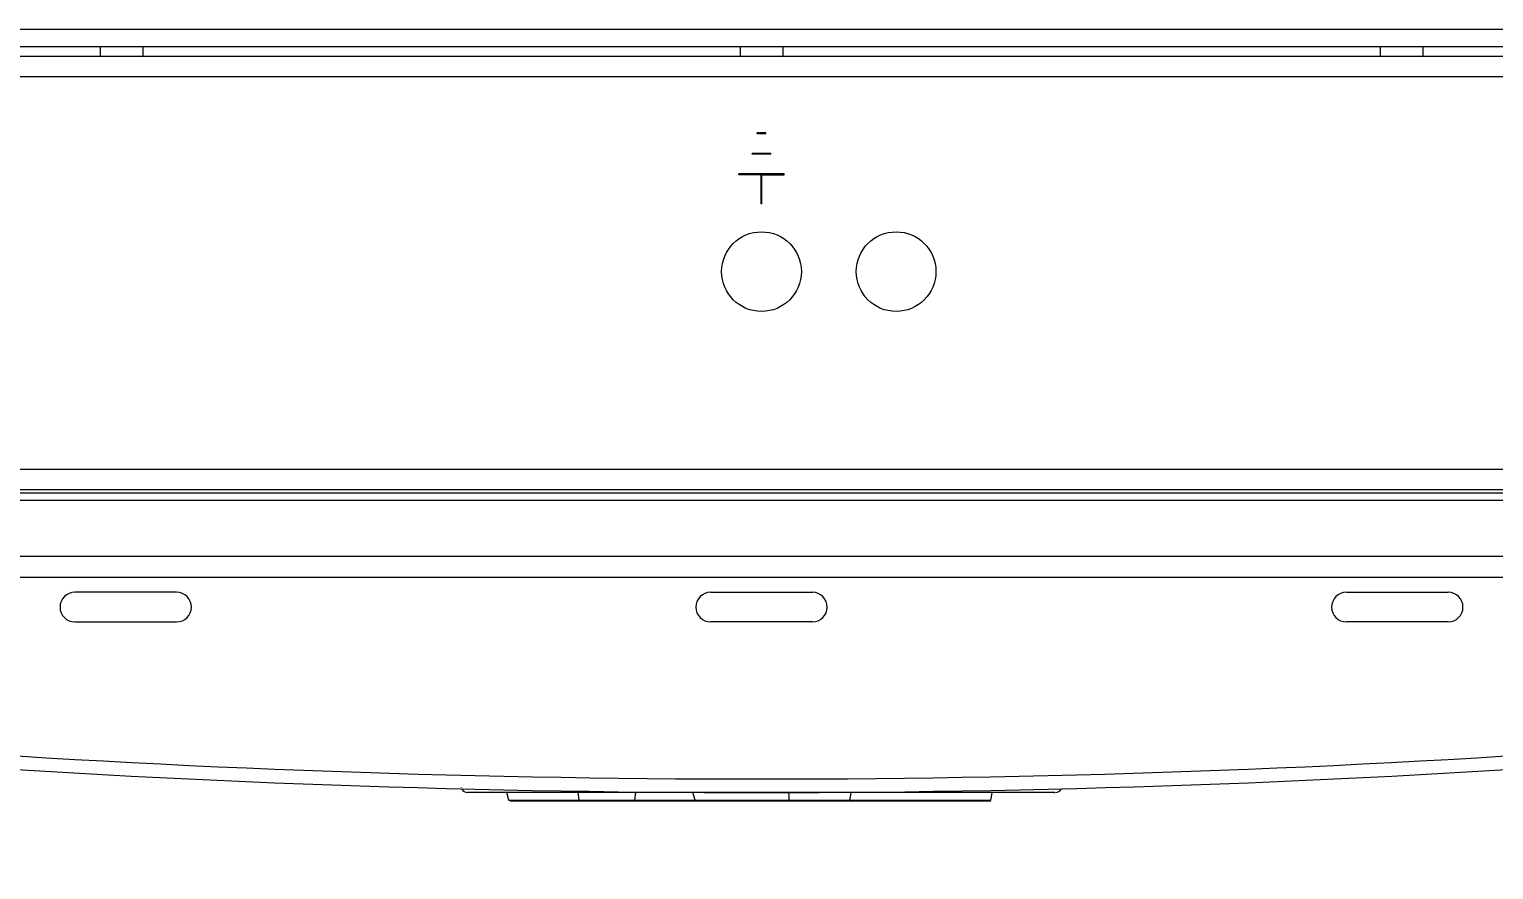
# Model space of a CAD drawing. Header units: inches. Extents: x 40138 to 76695, y -14500 to -5279.
# Drawn here: x 58103.9 to 58276.6, y -11443.8 to -11344.6 of the extents above; entities that cross this region are included whole.
import ezdxf

# ---------------------------------------------------------------- set-up
doc = ezdxf.new("R2010")
doc.units = ezdxf.units.IN
doc.header["$LTSCALE"] = 2
doc.header["$MEASUREMENT"] = 0
doc.header["$PDMODE"] = 35
doc.header["$PDSIZE"] = -1
doc.layers.add('M-ANNO-DIMS', color=7, linetype='Continuous', lineweight=13)
doc.layers.add('M-OBJECT-DETAILS', color=7, linetype='Continuous', lineweight=9)
doc.styles.get("Standard").update_dxf_attribs({"font": 'romans.shx', "width": 0.8})
doc.dimstyles.new('Details World Wide', dxfattribs={"dimscale": 4, "dimtxt": 4.5, "dimasz": 3.5, "dimexe": 0.75, "dimexo": 0.75, "dimgap": 0.75, "dimtad": 0, "dimtih": 1, "dimtoh": 1, "dimdec": 0, "dimzin": 4, "dimdsep": 46, "dimtxsty": 'Standard', "dimcen": 0, "dimclrd": 256, "dimclre": 256, "dimclrt": 256, "dimadec": 0, "dimazin": 1, "dimtfac": 1, "dimtdec": 0, "dimtmove": 0, "dimatfit": 3, "dimfxl": 1, "dimtolj": 1, "dimtzin": 0, "dimlwd": -1, "dimlwe": -1, "dimarcsym": 0})

# ---------------------------------------------------------------- blocks, each defined once
blk = doc.blocks.new('*D4')
at = {"layer": 'Defpoints', "color": 0, "linetype": 'Continuous', "transparency": 16777216}
for p in [(57906.84, -11346.12), (58473.52, -11346.12), (58473.52, -11591.12)]:
    blk.add_point(p, dxfattribs=at)
at = {"layer": 'M-ANNO-DIMS', "transparency": 16777216}
for p, q in [((57906.84, -11349.12), (57906.84, -11594.12)), ((58473.52, -11349.12), (58473.52, -11594.12))]:
    blk.add_line(p, q, dxfattribs=at)
at = {"layer": 'M-ANNO-DIMS', "linetype": 'Continuous', "transparency": 16777216}
for p, q in [((57920.84, -11591.12), (58076.09, -11591.12)), ((58459.52, -11591.12), (58304.26, -11591.12))]:
    blk.add_line(p, q, dxfattribs=at)
for points in [[(57920.84, -11588.78), (57920.84, -11593.45), (57906.84, -11591.12)], [(58459.52, -11588.78), (58459.52, -11593.45), (58473.52, -11591.12)]]:
    blk.add_solid(points, dxfattribs=at)
at = {"layer": 'M-ANNO-DIMS', "linetype": 'Continuous', "transparency": 16777216, "insert": (58190.18, -11591.12), "char_height": 18, "attachment_point": 5}
blk.add_mtext('\\A1;567\\P [22.31]\\POPENING W/O ROOF', dxfattribs=at)

msp = doc.modelspace()

# ---------------------------------------------------------------- linework, layer by layer
at = {"layer": 'M-OBJECT-DETAILS', "linetype": 'Continuous'}
for p, q in [((57905.195, -11344.577), (58475.317, -11344.577)), ((58475.317, -11346.666), (57905.195, -11346.666)), ((58442.583, -11347.794), (57937.929, -11347.794)), ((58112.256, -11346.666), (58112.256, -11347.794)), ((58117.256, -11346.666), (58117.256, -11347.794)), ((58187.756, -11346.666), (58187.756, -11347.794)), ((58192.756, -11346.666), (58192.756, -11347.794)), ((58263.256, -11346.666), (58263.256, -11347.794)), ((58268.256, -11346.666), (58268.256, -11347.794)), ((58442.583, -11350.202), (57937.929, -11350.202)), ((58190.756, -11356.813), (58189.756, -11356.813)), ((58189.756, -11356.913), (58189.756, -11356.813)), ((58190.756, -11356.913), (58189.756, -11356.913)), ((58190.756, -11356.913), (58190.756, -11356.813)), ((58189.167, -11359.324), (58189.167, -11359.224)), ((58191.344, -11359.224), (58189.167, -11359.224)), ((58191.344, -11359.324), (58189.167, -11359.324)), ((58191.344, -11359.324), (58191.344, -11359.224)), ((58192.933, -11361.636), (58187.579, -11361.636)), ((58187.579, -11361.736), (58187.579, -11361.636)), ((58190.206, -11361.736), (58187.579, -11361.736)), ((58190.206, -11365.176), (58190.206, -11361.736)), ((58190.306, -11365.176), (58190.306, -11361.736)), ((58190.306, -11361.736), (58192.933, -11361.736)), ((58192.933, -11361.736), (58192.933, -11361.636)), ((58190.306, -11365.176), (58190.206, -11365.176)), ((58464.236, -11396.527), (57916.276, -11396.527)), ((58464.236, -11398.935), (57916.276, -11398.935)), ((58448.312, -11399.313), (57926.691, -11399.313)), ((58448.312, -11400.202), (57928.045, -11400.202)), ((57893.356, -11406.763), (58487.156, -11406.763)), ((58487.156, -11409.252), (57893.356, -11409.252)), ((58121.256, -11411.013), (58109.256, -11411.013)), ((58184.256, -11411.013), (58196.256, -11411.013)), ((58259.256, -11411.013), (58271.256, -11411.013)), ((58109.256, -11414.513), (58121.256, -11414.513)), ((58196.256, -11414.513), (58184.256, -11414.513)), ((58271.256, -11414.513), (58259.256, -11414.513)), ((58154.836, -11434.027), (58154.838, -11434.039)), ((58160.469, -11435.542), (58160.203, -11434.647)), ((58160.469, -11435.542), (58168.733, -11435.542)), ((58160.68, -11435.647), (58160.469, -11435.542)), ((58168.807, -11435.647), (58160.68, -11435.647)), ((58168.733, -11435.542), (58168.639, -11434.647)), ((58168.733, -11435.542), (58175.32, -11435.542)), ((58168.807, -11435.647), (58168.733, -11435.542)), ((58175.246, -11435.647), (58168.807, -11435.647)), ((58175.32, -11435.542), (58175.246, -11435.647)), ((58182.626, -11435.647), (58175.246, -11435.647)), ((58175.32, -11435.542), (58175.414, -11434.647)), ((58175.32, -11435.542), (58182.418, -11435.542)), ((58182.418, -11435.542), (58182.155, -11434.647)), ((58182.418, -11435.542), (58193.501, -11435.542)), ((58182.418, -11435.542), (58182.626, -11435.647)), ((58193.502, -11435.647), (58182.626, -11435.647)), ((58200.668, -11435.542), (58200.676, -11435.562)), ((58200.676, -11435.562), (58200.674, -11435.569))]:
    msp.add_line(p, q, dxfattribs=at)
at = {"layer": 'M-OBJECT-DETAILS', "linetype": 'Continuous', "flags": 128}
for points in [[(58193.501, -11435.542), (58193.501, -11435.347), (58193.5, -11435.047), (58193.499, -11434.647)], [(58200.681, -11435.542), (58200.749, -11435.147), (58200.834, -11434.647)], [(58217.309, -11435.542), (58217.379, -11435.147), (58217.467, -11434.647)]]:
    msp.add_lwpolyline(points, dxfattribs=at)
at = {"layer": 'M-OBJECT-DETAILS', "linetype": 'Continuous'}
for centre in [(58190.256, -11373.176), (58206.131, -11373.176)]:
    msp.add_circle(centre, 4.7, dxfattribs=at)
for centre, radius, start, end in [((58109.256, -11412.763), 1.75, 90, 270), ((58121.256, -11412.763), 1.75, 270, 90), ((58184.256, -11412.763), 1.75, 90, 270), ((58196.256, -11412.763), 1.75, 270, 90), ((58259.256, -11412.763), 1.75, 90, 270), ((58271.256, -11412.763), 1.75, 270, 90), ((58190.256, -10015.247), 1417.8, 261.257502, 278.742498), ((58190.256, -10015.247), 1419.4, 261.257502, 278.742498), ((58155.577, -11433.897), 0.75, 204.3646, 270.20679), ((58224.935, -11433.897), 0.75, 269.76954, 335.64196)]:
    msp.add_arc(centre, radius, start, end, dxfattribs=at)
for points, knots in [([(58224.796, -11434.647), (58224.832, -11434.647), (58224.938, -11434.647), (58224.013, -11434.647), (58222.597, -11434.647), (58220.668, -11434.647), (58217.998, -11434.647), (58213.761, -11434.647), (58208.164, -11434.647), (58201.928, -11434.647), (58196.152, -11434.647), (58190.923, -11434.647), (58185.638, -11434.647), (58179.95, -11434.647), (58173.934, -11434.647), (58168.58, -11434.647), (58164.301, -11434.647), (58161.42, -11434.647), (58159.148, -11434.647), (58157.623, -11434.647), (58156.545, -11434.647), (58155.761, -11434.647), (58155.643, -11434.647), (58155.575, -11434.647)], [0, 0, 0, 0, 0.0195436, 0.0585761, 0.0867259, 0.115665, 0.1611864, 0.2078946, 0.2887221, 0.3716327, 0.4320881, 0.4925507, 0.554762, 0.6169681, 0.6927795, 0.7698708, 0.8152726, 0.8614026, 0.8923092, 0.9238469, 0.946339, 0.9693888, 1, 1, 1, 1]), ([(58193.501, -11435.542), (58194.628, -11435.542), (58196.533, -11435.542), (58198.778, -11435.542), (58200.007, -11435.542), (58200.457, -11435.542), (58200.677, -11435.542), (58200.674, -11435.542), (58200.678, -11435.542), (58200.679, -11435.542)], [0, 0, 0, 0, 0.3265478, 0.5519419, 0.6877137, 0.8229781, 0.8504314, 0.9610561, 1, 1, 1, 1]), ([(58193.502, -11435.647), (58193.502, -11435.647), (58193.502, -11435.646), (58193.502, -11435.638), (58193.501, -11435.617), (58193.501, -11435.583), (58193.501, -11435.556), (58193.501, -11435.542)], [0, 0, 0, 0, 0.09081258, 0.2757189, 0.51707227, 0.75861374, 1, 1, 1, 1]), ([(58200.556, -11435.647), (58200.559, -11435.647), (58200.564, -11435.647), (58200.468, -11435.647), (58199.898, -11435.647), (58198.707, -11435.647), (58197.454, -11435.647), (58196.235, -11435.647), (58195.139, -11435.647), (58194.121, -11435.647), (58193.502, -11435.647)], [0, 0, 0, 0, 0.1000959, 0.2008635, 0.3306562, 0.4607488, 0.6793584, 0.7079547, 0.8224405, 1, 1, 1, 1]), ([(58200.676, -11435.562), (58200.676, -11435.563), (58200.67, -11435.577), (58200.655, -11435.603), (58200.622, -11435.631), (58200.588, -11435.644), (58200.566, -11435.647), (58200.557, -11435.647), (58200.556, -11435.647)], [0, 0, 0, 0, 0.0210322, 0.289635, 0.5580621, 0.8323451, 0.9794263, 1, 1, 1, 1]), ([(58200.674, -11435.569), (58200.68, -11435.581), (58200.694, -11435.607), (58200.728, -11435.633), (58200.76, -11435.645), (58200.781, -11435.647), (58200.787, -11435.647), (58200.789, -11435.647)], [0, 0, 0, 0, 0.2851016, 0.5699485, 0.8575695, 0.9732171, 1, 1, 1, 1]), ([(58200.681, -11435.542), (58200.876, -11435.542), (58201.387, -11435.542), (58202.951, -11435.542), (58205.404, -11435.542), (58207.777, -11435.542), (58210.179, -11435.542), (58212.814, -11435.542), (58215.394, -11435.542), (58216.855, -11435.542), (58217.309, -11435.542)], [0, 0, 0, 0, 0.0808765, 0.2128049, 0.3821568, 0.5144805, 0.5943366, 0.7598818, 0.9252908, 1, 1, 1, 1]), ([(58217.184, -11435.647), (58216.76, -11435.647), (58215.337, -11435.647), (58212.803, -11435.647), (58210.185, -11435.647), (58207.802, -11435.647), (58205.456, -11435.647), (58203.037, -11435.647), (58201.489, -11435.647), (58200.984, -11435.647), (58200.789, -11435.647)], [0, 0, 0, 0, 0.0705106, 0.2370726, 0.4037728, 0.4841196, 0.6168181, 0.7861691, 0.917398, 1, 1, 1, 1]), ([(58217.184, -11435.647), (58217.184, -11435.647), (58217.191, -11435.647), (58217.212, -11435.645), (58217.244, -11435.634), (58217.275, -11435.61), (58217.299, -11435.58), (58217.305, -11435.555), (58217.309, -11435.542)], [0, 0, 0, 0, 0.0115174, 0.1244515, 0.3866761, 0.6060918, 0.8026487, 1, 1, 1, 1])]:
    msp.add_open_spline(points, degree=3, knots=knots, dxfattribs=at)

# ---------------------------------------------------------------- dimensions: what is measured, and where the dimension line sits
at = {"layer": 'M-ANNO-DIMS', "linetype": 'Continuous'}
dim = msp.add_linear_dim(base=(58473.52, -11591.118), p1=(57906.838, -11346.124), p2=(58473.52, -11346.124), text='<>\\POPENING W/O ROOF', dimstyle='Details World Wide', override={"dimpost": '\\X'}, dxfattribs=at)
dim.commit()
dim.dimension.update_dxf_attribs({"geometry": '*D4', "text_midpoint": (58190.179, -11591.118), "dimtype": 160})

doc.saveas('drawing.dxf')
